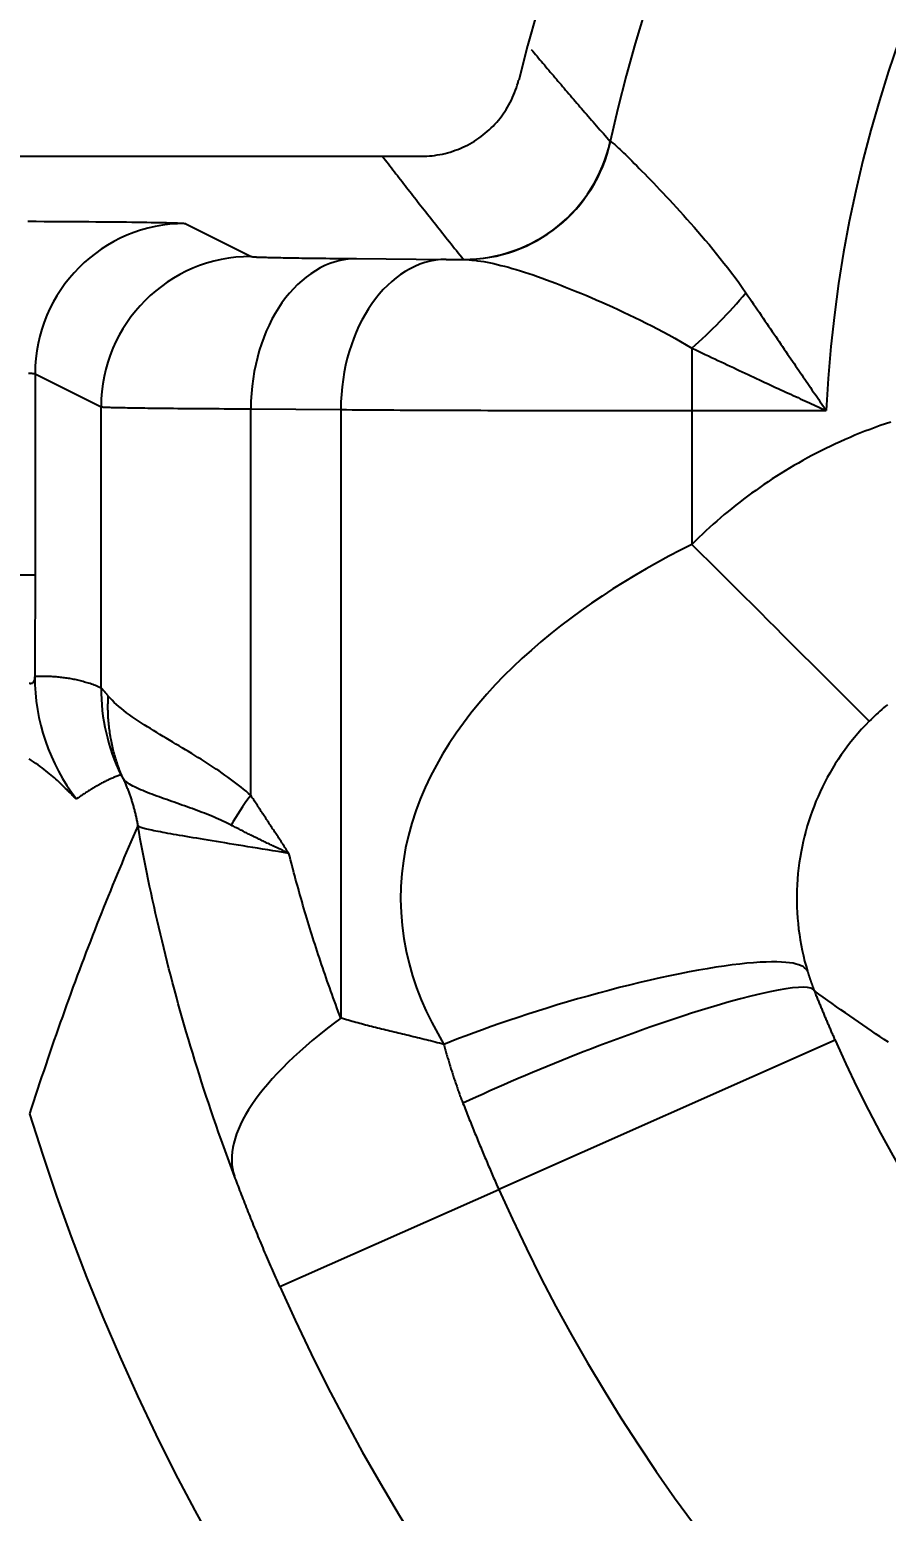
# Model space of a CAD drawing. Extents: x 0 to 395, y 0 to 289.
# Drawn here: x 110.507 to 112.217, y 245.094 to 248.052 of the extents above; entities that cross this region are included whole.
import ezdxf

# ---------------------------------------------------------------- set-up
doc = ezdxf.new("R2010")
doc.units = 0
doc.header["$LTSCALE"] = 10
doc.header["$MEASUREMENT"] = 0
doc.header["$PDMODE"] = 3
doc.header["$PDSIZE"] = -10
doc.layers.get('0').update_dxf_attribs({"linetype": 'CONTINUOUS'})
doc.layers.get('DEFPOINTS').update_dxf_attribs({"linetype": 'CONTINUOUS'})
doc.layers.add('1', color=7, linetype='CONTINUOUS')
doc.styles.add('Daelim Dimension', font='')
doc.styles.get('Daelim Dimension').set_extended_font_data('나눔고딕')
doc.dimstyles.new('DEFAULT', dxfattribs={"dimscale": 2, "dimtxt": 2, "dimasz": 2, "dimexe": 0, "dimexo": 2, "dimgap": 1, "dimtad": 1, "dimdec": 0, "dimzin": 9, "dimdsep": 46, "dimtxsty": 'Daelim Dimension', "dimcen": 0.5, "dimclrd": 5, "dimclre": 5, "dimclrt": 256, "dimadec": 1, "dimazin": 0, "dimtfac": 1, "dimtdec": 0, "dimtix": 1, "dimtmove": 0, "dimatfit": 3, "dimfxl": 1, "dimtolj": 1, "dimtzin": 1, "dimlwd": 9, "dimlwe": 9, "dimarcsym": 0})

# ---------------------------------------------------------------- blocks, each defined once
blk = doc.blocks.new('*D7')
at = {"color": 5, "linetype": 'ByBlock', "lineweight": 9, "ltscale": 0.5, "transparency": 16777216}
for p, q in [((110.6697, 270.4295), (71.7823, 270.4295)), ((71.7823, 266.4295), (71.7823, 213.9059)), ((110.6697, 209.9059), (71.7823, 209.9059))]:
    blk.add_line(p, q, dxfattribs=at)
at = {"color": 5, "ltscale": 0.5, "transparency": 16777216}
for points in [[(71.1157, 266.4295), (72.449, 266.4295), (71.7823, 270.4295)], [(71.1157, 213.9059), (72.449, 213.9059), (71.7823, 209.9059)]]:
    blk.add_solid(points, dxfattribs=at)
at = {"layer": 'DEFPOINTS', "color": 0, "ltscale": 0.5, "transparency": 16777216}
for p in [(114.6697, 270.4295), (71.7823, 209.9059), (114.6697, 209.9059)]:
    blk.add_point(p, dxfattribs=at)
at = {"color": 7, "ltscale": 0.5, "transparency": 16777216, "insert": (66.5163, 240.1677), "char_height": 6, "attachment_point": 5, "rotation": 90, "style": 'Daelim Dimension'}
blk.add_mtext('\\A1;61', dxfattribs=at)

msp = doc.modelspace()

# ---------------------------------------------------------------- linework, layer by layer
at = {"layer": '1'}
for p, q in [((108.7331, 247.7995), (111.2888, 247.7995)), ((110.8177, 247.6652), (110.9494, 247.5993)), ((111.1587, 247.5951), (111.3382, 247.5935)), ((111.8288, 247.4164), (111.8288, 247.2918)), ((110.5178, 247.3652), (110.6495, 247.2993)), ((110.5178, 247.3652), (110.5178, 246.963)), ((110.6495, 246.7377), (110.6495, 247.2993)), ((110.9484, 247.2951), (111.1279, 247.2935)), ((110.9484, 246.5232), (110.9484, 247.2951)), ((111.1279, 247.2935), (111.1279, 246.0786)), ((111.8288, 247.2918), (112.0969, 247.2918)), ((111.8288, 247.2918), (111.8288, 247.0245)), ((110.5178, 246.963), (110.4118, 246.963)), ((112.1145, 246.0343), (111.4433, 245.7366)), ((111.0062, 245.5427), (111.4433, 245.7366))]:
    msp.add_line(p, q, dxfattribs=at)
for points in [[(111.5081, 248.0128), (111.511, 248.0094), (111.5139, 248.006), (111.5168, 248.0025), (111.5196, 247.9991), (111.5226, 247.9956), (111.5255, 247.9921), (111.5284, 247.9887), (111.5313, 247.9852), (111.5343, 247.9817), (111.5373, 247.9782), (111.5402, 247.9746), (111.5432, 247.9711), (111.5462, 247.9676), (111.5492, 247.964), (111.5522, 247.9605), (111.5553, 247.9569), (111.5583, 247.9533), (111.5614, 247.9497), (111.5644, 247.9461), (111.5675, 247.9425), (111.5706, 247.9389), (111.5737, 247.9353), (111.5768, 247.9316), (111.5799, 247.928), (111.5831, 247.9243), (111.5862, 247.9206), (111.5894, 247.9169), (111.5926, 247.9132), (111.5958, 247.9095), (111.599, 247.9058), (111.6022, 247.9021), (111.6054, 247.8983), (111.6087, 247.8946), (111.6119, 247.8908), (111.6152, 247.887), (111.6185, 247.8832), (111.6218, 247.8794), (111.6251, 247.8756), (111.6284, 247.8718), (111.6318, 247.8679), (111.6351, 247.8641), (111.6385, 247.8602), (111.6418, 247.8564), (111.6452, 247.8525), (111.6486, 247.8486), (111.6521, 247.8447), (111.6555, 247.8408), (111.6589, 247.8369), (111.6624, 247.8329), (111.6659, 247.829)], [(111.2888, 247.7995), (111.2941, 247.7995), (111.2995, 247.7997), (111.3048, 247.8001), (111.3101, 247.8006), (111.3153, 247.8012), (111.3206, 247.802), (111.3258, 247.8029), (111.331, 247.8039), (111.3361, 247.8051), (111.3413, 247.8065), (111.3464, 247.8079), (111.3515, 247.8095), (111.3565, 247.8113), (111.3616, 247.8132), (111.3665, 247.8152), (111.3714, 247.8173), (111.3762, 247.8195), (111.3809, 247.8219), (111.3856, 247.8244), (111.3902, 247.827), (111.3947, 247.8298), (111.3992, 247.8327), (111.4035, 247.8356), (111.4079, 247.8388), (111.4121, 247.842), (111.4163, 247.8454), (111.4204, 247.8488), (111.4243, 247.8524), (111.4282, 247.856), (111.4319, 247.8598), (111.4356, 247.8636), (111.4391, 247.8676), (111.4426, 247.8716), (111.4459, 247.8757), (111.4491, 247.8799), (111.4523, 247.8842), (111.4553, 247.8886), (111.4582, 247.8931), (111.461, 247.8977), (111.4636, 247.9023), (111.4661, 247.907), (111.4685, 247.9117), (111.4708, 247.9165), (111.4729, 247.9214), (111.4749, 247.9263), (111.4768, 247.9313), (111.4786, 247.9363), (111.4802, 247.9413), (111.4817, 247.9465), (111.483, 247.9517)], [(111.6659, 247.829), (111.6659, 247.829), (111.6659, 247.829), (111.6659, 247.829), (111.6659, 247.829), (111.6659, 247.829), (111.6659, 247.829), (111.6659, 247.829), (111.6659, 247.829), (111.6659, 247.829), (111.6659, 247.829), (111.6659, 247.8289), (111.6659, 247.8289), (111.6659, 247.8289), (111.6659, 247.8289), (111.6659, 247.8289), (111.6659, 247.8289), (111.6659, 247.8289), (111.6659, 247.8289), (111.666, 247.8289), (111.666, 247.8289), (111.666, 247.8289), (111.666, 247.8289), (111.666, 247.8289), (111.666, 247.8289), (111.666, 247.8289), (111.666, 247.8289), (111.666, 247.8289), (111.666, 247.8289), (111.666, 247.8289), (111.6661, 247.8289), (111.6661, 247.8289), (111.6661, 247.8289), (111.6661, 247.8289), (111.6661, 247.8289), (111.6661, 247.8289), (111.6661, 247.8289), (111.6661, 247.8288), (111.6662, 247.8288), (111.6662, 247.8288), (111.6662, 247.8288), (111.6662, 247.8288), (111.6662, 247.8288), (111.6662, 247.8288), (111.6662, 247.8288), (111.6663, 247.8288), (111.6663, 247.8288), (111.6663, 247.8288), (111.6663, 247.8288), (111.6663, 247.8288), (111.6663, 247.8288)], [(111.6663, 247.8288), (111.6671, 247.8286), (111.6681, 247.828), (111.6693, 247.8271), (111.6709, 247.826), (111.6727, 247.8245), (111.6748, 247.8228), (111.6771, 247.8208), (111.6797, 247.8185), (111.6825, 247.8159), (111.6856, 247.813), (111.689, 247.8098), (111.6925, 247.8064), (111.6963, 247.8027), (111.7004, 247.7987), (111.7046, 247.7945), (111.7091, 247.79), (111.7138, 247.7853), (111.7187, 247.7804), (111.7238, 247.7752), (111.7291, 247.7698), (111.7345, 247.7642), (111.7402, 247.7583), (111.746, 247.7523), (111.7519, 247.7461), (111.7581, 247.7397), (111.7643, 247.7331), (111.7708, 247.7263), (111.7773, 247.7193), (111.784, 247.7122), (111.7908, 247.7049), (111.7977, 247.6974), (111.8047, 247.6898), (111.8117, 247.682), (111.8189, 247.674), (111.8261, 247.6659), (111.8334, 247.6576), (111.8407, 247.6492), (111.8481, 247.6406), (111.8555, 247.6319), (111.863, 247.623), (111.8704, 247.614), (111.8779, 247.6049), (111.8854, 247.5956), (111.8928, 247.5862), (111.9002, 247.5767), (111.9076, 247.567), (111.9149, 247.5572), (111.9222, 247.5472), (111.9293, 247.5371), (111.9365, 247.5269)], [(111.2113, 247.7995), (111.2142, 247.7956), (111.2172, 247.7918), (111.2201, 247.788), (111.2231, 247.7841), (111.226, 247.7803), (111.229, 247.7764), (111.232, 247.7725), (111.235, 247.7686), (111.238, 247.7647), (111.241, 247.7608), (111.2441, 247.7569), (111.2471, 247.753), (111.2502, 247.749), (111.2532, 247.7451), (111.2563, 247.7411), (111.2594, 247.7371), (111.2625, 247.7331), (111.2656, 247.7291), (111.2688, 247.7251), (111.2719, 247.721), (111.2751, 247.717), (111.2783, 247.7129), (111.2814, 247.7088), (111.2846, 247.7048), (111.2879, 247.7006), (111.2911, 247.6965), (111.2943, 247.6924), (111.2976, 247.6883), (111.3009, 247.6841), (111.3041, 247.6799), (111.3074, 247.6757), (111.3108, 247.6715), (111.3141, 247.6673), (111.3174, 247.6631), (111.3208, 247.6588), (111.3242, 247.6546), (111.3275, 247.6503), (111.3309, 247.646), (111.3344, 247.6417), (111.3378, 247.6374), (111.3412, 247.6331), (111.3447, 247.6287), (111.3482, 247.6244), (111.3517, 247.62), (111.3552, 247.6156), (111.3587, 247.6112), (111.3622, 247.6068), (111.3657, 247.6024), (111.3693, 247.598), (111.3729, 247.5935)], [(110.5037, 247.6697), (110.5201, 247.6696), (110.5362, 247.6695), (110.552, 247.6694), (110.5675, 247.6693), (110.5825, 247.6692), (110.5972, 247.6691), (110.6115, 247.669), (110.6254, 247.6689), (110.6389, 247.6688), (110.6519, 247.6687), (110.6646, 247.6686), (110.6768, 247.6685), (110.6886, 247.6683), (110.7, 247.6682), (110.7109, 247.6681), (110.7213, 247.6679), (110.7313, 247.6678), (110.7408, 247.6676), (110.7497, 247.6675), (110.7582, 247.6673), (110.7661, 247.6672), (110.7735, 247.667), (110.7804, 247.6669), (110.7866, 247.6667), (110.7923, 247.6666), (110.7974, 247.6664), (110.8019, 247.6663), (110.8058, 247.6661), (110.8092, 247.666), (110.812, 247.6658), (110.8143, 247.6657), (110.816, 247.6655), (110.8171, 247.6653), (110.8177, 247.6652)], [(110.9494, 247.5993), (110.9497, 247.5992), (110.95, 247.5992), (110.9505, 247.5991), (110.9511, 247.599), (110.9518, 247.5989), (110.9527, 247.5988), (110.9536, 247.5987), (110.9548, 247.5987), (110.956, 247.5986), (110.9574, 247.5985), (110.9589, 247.5984), (110.9606, 247.5983), (110.9624, 247.5982), (110.9644, 247.5982), (110.9665, 247.5981), (110.9687, 247.598), (110.9711, 247.5979), (110.9737, 247.5978), (110.9764, 247.5977), (110.9792, 247.5977), (110.9823, 247.5976), (110.9855, 247.5975), (110.9889, 247.5974), (110.9924, 247.5973), (110.9962, 247.5972), (111.0001, 247.5971), (111.0042, 247.5971), (111.0085, 247.597), (111.0129, 247.5969), (111.0176, 247.5968), (111.0225, 247.5967), (111.0276, 247.5966), (111.0329, 247.5965), (111.0384, 247.5964), (111.0441, 247.5964), (111.05, 247.5963), (111.0562, 247.5962), (111.0626, 247.5961), (111.0692, 247.596), (111.0761, 247.5959), (111.0832, 247.5958), (111.0905, 247.5957), (111.0981, 247.5957), (111.1059, 247.5956), (111.1141, 247.5955), (111.1224, 247.5954), (111.1311, 247.5953), (111.14, 247.5952), (111.1492, 247.5951), (111.1587, 247.5951)], [(111.3382, 247.5935), (111.3389, 247.5935), (111.3396, 247.5935), (111.3403, 247.5935), (111.3409, 247.5935), (111.3416, 247.5935), (111.3423, 247.5935), (111.343, 247.5935), (111.3437, 247.5935), (111.3444, 247.5935), (111.3451, 247.5935), (111.3458, 247.5935), (111.3465, 247.5935), (111.3472, 247.5934), (111.3479, 247.5934), (111.3486, 247.5934), (111.3493, 247.5934), (111.35, 247.5934), (111.3507, 247.5934), (111.3514, 247.5934), (111.3521, 247.5934), (111.3528, 247.5934), (111.3535, 247.5934), (111.3542, 247.5934), (111.3549, 247.5934), (111.3556, 247.5934), (111.3564, 247.5934), (111.3571, 247.5934), (111.3578, 247.5934), (111.3585, 247.5934), (111.3592, 247.5934), (111.3599, 247.5933), (111.3606, 247.5933), (111.3614, 247.5933), (111.3621, 247.5933), (111.3628, 247.5933), (111.3635, 247.5933), (111.3642, 247.5933), (111.3649, 247.5933), (111.3657, 247.5933), (111.3664, 247.5933), (111.3671, 247.5933), (111.3678, 247.5933), (111.3686, 247.5933), (111.3693, 247.5933), (111.37, 247.5933), (111.3707, 247.5933), (111.3715, 247.5933), (111.3722, 247.5933), (111.3729, 247.5932), (111.3737, 247.5932)], [(111.3729, 247.5935), (111.3729, 247.5935), (111.3729, 247.5935), (111.3729, 247.5935), (111.3729, 247.5935), (111.3729, 247.5935), (111.3729, 247.5935), (111.3729, 247.5935), (111.3729, 247.5935), (111.3729, 247.5935), (111.3729, 247.5935), (111.373, 247.5934), (111.373, 247.5934), (111.373, 247.5934), (111.373, 247.5934), (111.373, 247.5934), (111.373, 247.5934), (111.373, 247.5934), (111.373, 247.5934), (111.373, 247.5934), (111.3731, 247.5934), (111.3731, 247.5934), (111.3731, 247.5934), (111.3731, 247.5934), (111.3731, 247.5934), (111.3731, 247.5934), (111.3731, 247.5934), (111.3732, 247.5934), (111.3732, 247.5934), (111.3732, 247.5934), (111.3732, 247.5933), (111.3732, 247.5933), (111.3733, 247.5933), (111.3733, 247.5933), (111.3733, 247.5933), (111.3733, 247.5933), (111.3733, 247.5933), (111.3734, 247.5933), (111.3734, 247.5933), (111.3734, 247.5933), (111.3734, 247.5933), (111.3734, 247.5933), (111.3735, 247.5933), (111.3735, 247.5933), (111.3735, 247.5933), (111.3735, 247.5933), (111.3736, 247.5933), (111.3736, 247.5933), (111.3736, 247.5933), (111.3736, 247.5932), (111.3737, 247.5932)], [(111.3737, 247.5932), (111.3788, 247.5931), (111.3841, 247.5927), (111.3896, 247.5923), (111.3952, 247.5917), (111.4011, 247.5909), (111.4072, 247.59), (111.4134, 247.589), (111.4199, 247.5878), (111.4265, 247.5865), (111.4333, 247.585), (111.4404, 247.5834), (111.4476, 247.5816), (111.455, 247.5797), (111.4625, 247.5777), (111.4703, 247.5755), (111.4783, 247.5732), (111.4864, 247.5707), (111.4947, 247.5681), (111.5032, 247.5653), (111.5118, 247.5624), (111.5207, 247.5594), (111.5296, 247.5562), (111.5388, 247.5529), (111.5481, 247.5495), (111.5575, 247.5459), (111.5671, 247.5422), (111.5768, 247.5384), (111.5867, 247.5344), (111.5967, 247.5303), (111.6068, 247.5261), (111.6171, 247.5218), (111.6275, 247.5174), (111.638, 247.5128), (111.6487, 247.5082), (111.6594, 247.5034), (111.6703, 247.4985), (111.6813, 247.4935), (111.6923, 247.4883), (111.7034, 247.483), (111.7146, 247.4777), (111.7259, 247.4721), (111.7372, 247.4665), (111.7486, 247.4608), (111.76, 247.4549), (111.7715, 247.4488), (111.783, 247.4427), (111.7944, 247.4364), (111.8059, 247.4299), (111.8174, 247.4232), (111.8288, 247.4164)], [(111.9365, 247.5269), (111.9404, 247.5211), (111.9443, 247.5154), (111.9482, 247.5097), (111.952, 247.5041), (111.9558, 247.4985), (111.9596, 247.4929), (111.9634, 247.4874), (111.9671, 247.4819), (111.9708, 247.4765), (111.9745, 247.4711), (111.9782, 247.4657), (111.9818, 247.4604), (111.9854, 247.4551), (111.9889, 247.4498), (111.9925, 247.4446), (111.996, 247.4395), (111.9995, 247.4343), (112.0029, 247.4293), (112.0063, 247.4242), (112.0097, 247.4193), (112.0131, 247.4143), (112.0164, 247.4094), (112.0197, 247.4046), (112.023, 247.3998), (112.0262, 247.395), (112.0294, 247.3903), (112.0326, 247.3857), (112.0357, 247.381), (112.0388, 247.3765), (112.0419, 247.372), (112.045, 247.3675), (112.048, 247.3631), (112.051, 247.3587), (112.054, 247.3543), (112.0569, 247.3501), (112.0598, 247.3458), (112.0626, 247.3416), (112.0655, 247.3375), (112.0683, 247.3334), (112.071, 247.3294), (112.0738, 247.3254), (112.0765, 247.3215), (112.0791, 247.3176), (112.0818, 247.3138), (112.0844, 247.31), (112.0869, 247.3062), (112.0895, 247.3025), (112.092, 247.2989), (112.0945, 247.2953), (112.0969, 247.2918)], [(111.8288, 247.4164), (111.8355, 247.4133), (111.8421, 247.4101), (111.8486, 247.407), (111.8552, 247.4039), (111.8616, 247.4009), (111.868, 247.3979), (111.8744, 247.3949), (111.8807, 247.3919), (111.887, 247.3889), (111.8932, 247.386), (111.8993, 247.3831), (111.9054, 247.3802), (111.9115, 247.3774), (111.9175, 247.3746), (111.9234, 247.3718), (111.9293, 247.369), (111.9351, 247.3663), (111.9409, 247.3636), (111.9466, 247.3609), (111.9523, 247.3582), (111.9579, 247.3556), (111.9635, 247.353), (111.969, 247.3504), (111.9745, 247.3479), (111.9799, 247.3454), (111.9852, 247.3429), (111.9905, 247.3405), (111.9958, 247.338), (112.001, 247.3356), (112.0061, 247.3333), (112.0112, 247.3309), (112.0162, 247.3286), (112.0212, 247.3263), (112.0261, 247.3241), (112.0309, 247.3218), (112.0357, 247.3196), (112.0405, 247.3175), (112.0451, 247.3153), (112.0498, 247.3132), (112.0543, 247.3111), (112.0588, 247.309), (112.0633, 247.307), (112.0677, 247.305), (112.072, 247.303), (112.0763, 247.3011), (112.0806, 247.2992), (112.0847, 247.2973), (112.0888, 247.2954), (112.0929, 247.2936), (112.0969, 247.2918)], [(110.5047, 247.3666), (110.5073, 247.3665), (110.5096, 247.3663), (110.5116, 247.3661), (110.5133, 247.366), (110.5148, 247.3658), (110.516, 247.3657), (110.5169, 247.3655), (110.5175, 247.3653), (110.5178, 247.3652)], [(110.6495, 247.2993), (110.6499, 247.2992), (110.6505, 247.2991), (110.6514, 247.299), (110.6525, 247.2989), (110.6539, 247.2988), (110.6554, 247.2987), (110.6573, 247.2986), (110.6594, 247.2985), (110.6617, 247.2984), (110.6642, 247.2983), (110.667, 247.2982), (110.67, 247.2981), (110.6733, 247.2981), (110.6768, 247.298), (110.6805, 247.2979), (110.6845, 247.2978), (110.6887, 247.2977), (110.6931, 247.2976), (110.6978, 247.2975), (110.7026, 247.2974), (110.7078, 247.2973), (110.7131, 247.2972), (110.7187, 247.2971), (110.7245, 247.297), (110.7305, 247.2969), (110.7367, 247.2969), (110.7432, 247.2968), (110.7499, 247.2967), (110.7568, 247.2966), (110.7639, 247.2965), (110.7712, 247.2964), (110.7787, 247.2963), (110.7865, 247.2963), (110.7944, 247.2962), (110.8026, 247.2961), (110.811, 247.296), (110.8196, 247.296), (110.8283, 247.2959), (110.8373, 247.2958), (110.8465, 247.2957), (110.8559, 247.2957), (110.8654, 247.2956), (110.8752, 247.2955), (110.8851, 247.2955), (110.8952, 247.2954), (110.9055, 247.2953), (110.916, 247.2953), (110.9266, 247.2952), (110.9374, 247.2951), (110.9484, 247.2951)], [(111.1279, 247.2935), (111.1391, 247.2935), (111.1504, 247.2934), (111.1619, 247.2933), (111.1736, 247.2932), (111.1854, 247.2932), (111.1973, 247.2931), (111.2095, 247.293), (111.2217, 247.2929), (111.2341, 247.2929), (111.2467, 247.2928), (111.2594, 247.2928), (111.2722, 247.2927), (111.2852, 247.2926), (111.2983, 247.2926), (111.3115, 247.2925), (111.3249, 247.2925), (111.3384, 247.2924), (111.352, 247.2924), (111.3657, 247.2923), (111.3795, 247.2923), (111.3935, 247.2922), (111.4075, 247.2922), (111.4216, 247.2921), (111.4359, 247.2921), (111.4502, 247.2921), (111.4646, 247.292), (111.4791, 247.292), (111.4937, 247.292), (111.5084, 247.2919), (111.5232, 247.2919), (111.538, 247.2919), (111.5529, 247.2919), (111.5679, 247.2918), (111.5829, 247.2918), (111.598, 247.2918), (111.6131, 247.2918), (111.6283, 247.2918), (111.6435, 247.2918), (111.6588, 247.2917), (111.6741, 247.2917), (111.6895, 247.2917), (111.7049, 247.2917), (111.7203, 247.2917), (111.7358, 247.2917), (111.7513, 247.2917), (111.7667, 247.2917), (111.7823, 247.2917), (111.7978, 247.2918), (111.8133, 247.2918), (111.8288, 247.2918)], [(112.2257, 247.2687), (112.2152, 247.2652), (112.2048, 247.2616), (112.1945, 247.258), (112.1843, 247.2542), (112.1742, 247.2503), (112.1641, 247.2463), (112.1542, 247.2423), (112.1443, 247.2381), (112.1345, 247.2339), (112.1248, 247.2295), (112.1152, 247.2251), (112.1057, 247.2206), (112.0962, 247.2161), (112.0869, 247.2114), (112.0776, 247.2067), (112.0684, 247.2018), (112.0593, 247.197), (112.0502, 247.192), (112.0413, 247.1869), (112.0324, 247.1818), (112.0236, 247.1766), (112.0149, 247.1713), (112.0062, 247.166), (111.9977, 247.1606), (111.9892, 247.1551), (111.9808, 247.1495), (111.9725, 247.1439), (111.9642, 247.1382), (111.9561, 247.1324), (111.948, 247.1266), (111.9399, 247.1207), (111.932, 247.1147), (111.9241, 247.1087), (111.9164, 247.1026), (111.9086, 247.0964), (111.901, 247.0902), (111.8934, 247.0839), (111.886, 247.0775), (111.8786, 247.0711), (111.8712, 247.0646), (111.864, 247.0581), (111.8568, 247.0515), (111.8497, 247.0449), (111.8427, 247.0381), (111.8357, 247.0314), (111.8288, 247.0245)], [(111.8288, 247.0245), (111.8057, 247.0128), (111.7827, 247.0007), (111.7599, 246.9883), (111.7374, 246.9756), (111.715, 246.9626), (111.6929, 246.9492), (111.6711, 246.9355), (111.6496, 246.9214), (111.6284, 246.9071), (111.6075, 246.8923), (111.5869, 246.8772), (111.5667, 246.8618), (111.5468, 246.8461), (111.5274, 246.8299), (111.5083, 246.8135), (111.4896, 246.7967), (111.4714, 246.7795), (111.4536, 246.7618), (111.4364, 246.7438), (111.4196, 246.7254), (111.4034, 246.7065), (111.3877, 246.6873), (111.3726, 246.6676), (111.3581, 246.6474), (111.3443, 246.6267), (111.3311, 246.6056), (111.3187, 246.5839), (111.3071, 246.5618), (111.2963, 246.5391), (111.2865, 246.5159), (111.2776, 246.4922), (111.2697, 246.468), (111.2629, 246.4433), (111.2573, 246.4183), (111.2529, 246.3929), (111.2497, 246.3672), (111.2479, 246.3413), (111.2474, 246.3153), (111.2482, 246.2893), (111.2503, 246.2635), (111.2537, 246.2378), (111.2583, 246.2124), (111.2642, 246.1874), (111.2712, 246.1629), (111.2793, 246.1388), (111.2885, 246.1153), (111.2987, 246.0923), (111.3096, 246.0697), (111.3214, 246.0477), (111.3339, 246.0261)], [(110.5178, 246.963), (110.5178, 246.9589), (110.5178, 246.9548), (110.5178, 246.9506), (110.5178, 246.9465), (110.5178, 246.9424), (110.5178, 246.9383), (110.5178, 246.9342), (110.5177, 246.9301), (110.5177, 246.926), (110.5177, 246.9219), (110.5177, 246.9178), (110.5177, 246.9137), (110.5177, 246.9096), (110.5177, 246.9055), (110.5177, 246.9014), (110.5177, 246.8973), (110.5177, 246.8932), (110.5177, 246.8892), (110.5177, 246.8851), (110.5177, 246.881), (110.5177, 246.877), (110.5176, 246.8729), (110.5176, 246.8689), (110.5176, 246.8648), (110.5176, 246.8608), (110.5176, 246.8567), (110.5176, 246.8527), (110.5176, 246.8486), (110.5176, 246.8446), (110.5175, 246.8406), (110.5175, 246.8365), (110.5175, 246.8325), (110.5175, 246.8285), (110.5175, 246.8245), (110.5175, 246.8205), (110.5174, 246.8165), (110.5174, 246.8124), (110.5174, 246.8084), (110.5174, 246.8045), (110.5174, 246.8005), (110.5173, 246.7965), (110.5173, 246.7925), (110.5173, 246.7885), (110.5173, 246.7845), (110.5173, 246.7806), (110.5172, 246.7766), (110.5172, 246.7726), (110.5172, 246.7687), (110.5172, 246.7647), (110.5171, 246.7608)], [(110.5171, 246.7608), (110.517, 246.7587), (110.5168, 246.7567), (110.5165, 246.7549), (110.5161, 246.7533), (110.5156, 246.7518), (110.5151, 246.7505), (110.5145, 246.7494), (110.5137, 246.7484), (110.5129, 246.7476), (110.512, 246.747), (110.5111, 246.7466), (110.51, 246.7464), (110.5088, 246.7463), (110.5075, 246.7465), (110.5062, 246.7469)], [(110.6495, 246.7377), (110.6467, 246.7389), (110.644, 246.7401), (110.6412, 246.7413), (110.6385, 246.7424), (110.6357, 246.7434), (110.633, 246.7445), (110.6302, 246.7454), (110.6275, 246.7464), (110.6248, 246.7473), (110.6221, 246.7481), (110.6194, 246.749), (110.6166, 246.7497), (110.6139, 246.7505), (110.6112, 246.7512), (110.6085, 246.7519), (110.6058, 246.7526), (110.6032, 246.7532), (110.6005, 246.7538), (110.5978, 246.7544), (110.5951, 246.7549), (110.5925, 246.7554), (110.5898, 246.7559), (110.5871, 246.7564), (110.5845, 246.7568), (110.5818, 246.7572), (110.5792, 246.7576), (110.5766, 246.758), (110.5739, 246.7583), (110.5713, 246.7586), (110.5687, 246.7589), (110.566, 246.7592), (110.5634, 246.7594), (110.5608, 246.7597), (110.5582, 246.7599), (110.5556, 246.7601), (110.553, 246.7602), (110.5504, 246.7604), (110.5478, 246.7605), (110.5452, 246.7606), (110.5427, 246.7607), (110.5401, 246.7608), (110.5375, 246.7609), (110.535, 246.7609), (110.5324, 246.7609), (110.5298, 246.7609), (110.5273, 246.7609), (110.5248, 246.7609), (110.5222, 246.7609), (110.5197, 246.7608), (110.5171, 246.7608)], [(110.6639, 246.7217), (110.6634, 246.7224), (110.6629, 246.723), (110.6624, 246.7236), (110.6619, 246.7242), (110.6615, 246.7247), (110.661, 246.7253), (110.6605, 246.7258), (110.6601, 246.7264), (110.6597, 246.7269), (110.6592, 246.7274), (110.6588, 246.7279), (110.6584, 246.7284), (110.658, 246.7289), (110.6576, 246.7293), (110.6572, 246.7298), (110.6568, 246.7302), (110.6564, 246.7306), (110.6561, 246.731), (110.6557, 246.7314), (110.6554, 246.7318), (110.6551, 246.7322), (110.6547, 246.7325), (110.6544, 246.7329), (110.6541, 246.7332), (110.6538, 246.7335), (110.6535, 246.7339), (110.6533, 246.7342), (110.653, 246.7344), (110.6527, 246.7347), (110.6525, 246.735), (110.6522, 246.7352), (110.652, 246.7355), (110.6518, 246.7357), (110.6516, 246.7359), (110.6514, 246.7361), (110.6512, 246.7363), (110.651, 246.7365), (110.6508, 246.7366), (110.6507, 246.7368), (110.6505, 246.7369), (110.6504, 246.7371), (110.6502, 246.7372), (110.6501, 246.7373), (110.65, 246.7374), (110.6499, 246.7375), (110.6498, 246.7375), (110.6497, 246.7376), (110.6496, 246.7376), (110.6495, 246.7377), (110.6495, 246.7377)], [(110.6936, 246.557), (110.6923, 246.5601), (110.6909, 246.5631), (110.6897, 246.5662), (110.6884, 246.5693), (110.6872, 246.5724), (110.686, 246.5756), (110.6848, 246.5787), (110.6837, 246.5819), (110.6825, 246.585), (110.6815, 246.5882), (110.6804, 246.5914), (110.6794, 246.5946), (110.6784, 246.5978), (110.6774, 246.601), (110.6765, 246.6043), (110.6756, 246.6075), (110.6747, 246.6108), (110.6739, 246.6141), (110.6731, 246.6174), (110.6723, 246.6207), (110.6716, 246.624), (110.6709, 246.6273), (110.6702, 246.6306), (110.6695, 246.6339), (110.6689, 246.6372), (110.6683, 246.6406), (110.6678, 246.6439), (110.6673, 246.6473), (110.6668, 246.6506), (110.6663, 246.654), (110.6659, 246.6574), (110.6655, 246.6607), (110.6651, 246.6641), (110.6648, 246.6675), (110.6645, 246.6709), (110.6642, 246.6743), (110.664, 246.6777), (110.6638, 246.681), (110.6637, 246.6844), (110.6635, 246.6878), (110.6634, 246.6912), (110.6633, 246.6946), (110.6633, 246.698), (110.6633, 246.7014), (110.6633, 246.7048), (110.6634, 246.7082), (110.6635, 246.7116), (110.6636, 246.715), (110.6638, 246.7183), (110.6639, 246.7217)], [(110.9484, 246.5232), (110.9437, 246.5274), (110.9389, 246.5315), (110.934, 246.5357), (110.929, 246.5398), (110.9238, 246.5439), (110.9186, 246.5479), (110.9133, 246.552), (110.9078, 246.556), (110.9023, 246.56), (110.8967, 246.564), (110.891, 246.568), (110.8852, 246.572), (110.8794, 246.5759), (110.8734, 246.5798), (110.8675, 246.5837), (110.8614, 246.5876), (110.8553, 246.5915), (110.8492, 246.5954), (110.843, 246.5992), (110.8368, 246.603), (110.8306, 246.6069), (110.8243, 246.6107), (110.818, 246.6145), (110.8117, 246.6183), (110.8053, 246.6221), (110.7989, 246.6259), (110.7925, 246.6297), (110.7862, 246.6335), (110.7798, 246.6373), (110.7734, 246.6411), (110.767, 246.645), (110.7607, 246.6488), (110.7544, 246.6527), (110.7481, 246.6566), (110.7419, 246.6605), (110.7357, 246.6644), (110.7296, 246.6683), (110.7236, 246.6723), (110.7176, 246.6763), (110.7118, 246.6803), (110.7062, 246.6843), (110.7006, 246.6884), (110.6953, 246.6925), (110.6901, 246.6966), (110.6851, 246.7007), (110.6803, 246.7048), (110.6758, 246.709), (110.6715, 246.7132), (110.6676, 246.7175), (110.6639, 246.7217)], [(112.2189, 246.7043), (112.2151, 246.7012), (112.2114, 246.698), (112.2077, 246.6948), (112.204, 246.6916), (112.2004, 246.6883), (112.1968, 246.685), (112.1933, 246.6817), (112.1897, 246.6783), (112.1863, 246.6749), (112.1828, 246.6715)], [(112.1828, 246.6715), (112.1751, 246.6635), (112.1675, 246.6554), (112.1602, 246.6472), (112.153, 246.6388), (112.1461, 246.6303), (112.1394, 246.6217), (112.133, 246.6129), (112.1267, 246.6041), (112.1207, 246.5952), (112.1149, 246.5862), (112.1094, 246.5772), (112.104, 246.568), (112.0989, 246.5588), (112.094, 246.5495), (112.0893, 246.5402), (112.0848, 246.5307), (112.0805, 246.5212), (112.0764, 246.5116), (112.0725, 246.5019), (112.0688, 246.4921), (112.0653, 246.4822), (112.062, 246.4722), (112.0589, 246.4622), (112.056, 246.452), (112.0533, 246.4417), (112.0509, 246.4314), (112.0486, 246.4209), (112.0465, 246.4103), (112.0446, 246.3996), (112.043, 246.3888), (112.0416, 246.3779), (112.0404, 246.367), (112.0395, 246.356), (112.0388, 246.3449), (112.0383, 246.3338), (112.0381, 246.3227), (112.0381, 246.3115), (112.0383, 246.3004), (112.0388, 246.2893), (112.0396, 246.2783), (112.0405, 246.2673), (112.0418, 246.2564), (112.0432, 246.2455), (112.0449, 246.2347), (112.0468, 246.224), (112.0489, 246.2134), (112.0512, 246.2029), (112.0538, 246.1925), (112.0566, 246.1822), (112.0595, 246.172)], [(110.6006, 246.5163), (110.6004, 246.5163), (110.6002, 246.5163), (110.5999, 246.5165), (110.5995, 246.5167), (110.5991, 246.517), (110.5986, 246.5174), (110.598, 246.5179), (110.5973, 246.5185), (110.5966, 246.5192), (110.5958, 246.52), (110.5949, 246.5209), (110.5939, 246.5219), (110.5928, 246.523), (110.5916, 246.5242), (110.5904, 246.5255), (110.589, 246.5268), (110.5876, 246.5283), (110.5861, 246.5299), (110.5844, 246.5315), (110.5827, 246.5333), (110.5809, 246.5351), (110.5789, 246.537), (110.5769, 246.539), (110.5748, 246.5411), (110.5725, 246.5433), (110.5701, 246.5456), (110.5676, 246.5479), (110.565, 246.5504), (110.5623, 246.5529), (110.5594, 246.5554), (110.5564, 246.5581), (110.5533, 246.5607), (110.5501, 246.5635), (110.5467, 246.5663), (110.5432, 246.5692), (110.5396, 246.5721), (110.5358, 246.575), (110.5319, 246.578), (110.5279, 246.581), (110.5237, 246.5841), (110.5194, 246.5871), (110.515, 246.5901), (110.5105, 246.5931), (110.5059, 246.5961)], [(110.689, 246.5643), (110.6871, 246.5637), (110.6853, 246.563), (110.6834, 246.5624), (110.6816, 246.5617), (110.6797, 246.561), (110.6779, 246.5602), (110.6761, 246.5595), (110.6742, 246.5587), (110.6724, 246.558), (110.6706, 246.5572), (110.6687, 246.5564), (110.6669, 246.5555), (110.6651, 246.5547), (110.6633, 246.5538), (110.6615, 246.553), (110.6597, 246.5521), (110.6579, 246.5512), (110.6561, 246.5503), (110.6543, 246.5494), (110.6525, 246.5484), (110.6507, 246.5475), (110.6489, 246.5465), (110.6472, 246.5456), (110.6454, 246.5446), (110.6436, 246.5436), (110.6419, 246.5426), (110.6401, 246.5416), (110.6383, 246.5406), (110.6366, 246.5396), (110.6348, 246.5385), (110.6331, 246.5375), (110.6313, 246.5364), (110.6296, 246.5354), (110.6279, 246.5343), (110.6261, 246.5332), (110.6244, 246.5322), (110.6227, 246.5311), (110.6209, 246.53), (110.6192, 246.5289), (110.6175, 246.5278), (110.6158, 246.5266), (110.6141, 246.5255), (110.6124, 246.5244), (110.6107, 246.5233), (110.609, 246.5221), (110.6073, 246.521), (110.6056, 246.5198), (110.6039, 246.5186), (110.6022, 246.5175), (110.6006, 246.5163)], [(110.6936, 246.557), (110.6935, 246.5573), (110.6933, 246.5576), (110.6931, 246.5579), (110.693, 246.5582), (110.6928, 246.5585), (110.6927, 246.5587), (110.6926, 246.559), (110.6924, 246.5592), (110.6923, 246.5595), (110.6921, 246.5597), (110.692, 246.56), (110.6919, 246.5602), (110.6917, 246.5604), (110.6916, 246.5606), (110.6915, 246.5608), (110.6914, 246.561), (110.6913, 246.5612), (110.6912, 246.5614), (110.691, 246.5616), (110.6909, 246.5618), (110.6908, 246.562), (110.6907, 246.5621), (110.6906, 246.5623), (110.6905, 246.5624), (110.6904, 246.5626), (110.6903, 246.5627), (110.6903, 246.5629), (110.6902, 246.563), (110.6901, 246.5631), (110.69, 246.5632), (110.6899, 246.5633), (110.6899, 246.5634), (110.6898, 246.5635), (110.6897, 246.5636), (110.6896, 246.5637), (110.6896, 246.5638), (110.6895, 246.5639), (110.6895, 246.5639), (110.6894, 246.564), (110.6894, 246.5641), (110.6893, 246.5641), (110.6893, 246.5642), (110.6892, 246.5642), (110.6892, 246.5642), (110.6891, 246.5643), (110.6891, 246.5643), (110.6891, 246.5643), (110.689, 246.5643), (110.689, 246.5643), (110.689, 246.5643)], [(110.6936, 246.557), (110.6944, 246.5552), (110.6952, 246.5534), (110.696, 246.5516), (110.6968, 246.5498), (110.6976, 246.548), (110.6983, 246.5461), (110.6991, 246.5443), (110.6998, 246.5425), (110.7006, 246.5407), (110.7013, 246.5388), (110.702, 246.537), (110.7027, 246.5351), (110.7035, 246.5333), (110.7041, 246.5314), (110.7048, 246.5295), (110.7055, 246.5277), (110.7062, 246.5258), (110.7068, 246.5239), (110.7075, 246.5221), (110.7081, 246.5202), (110.7087, 246.5183), (110.7094, 246.5164), (110.71, 246.5145), (110.7106, 246.5126), (110.7112, 246.5108), (110.7118, 246.5089), (110.7123, 246.507), (110.7129, 246.5051), (110.7134, 246.5032), (110.714, 246.5012), (110.7145, 246.4993), (110.7151, 246.4974), (110.7156, 246.4955), (110.7161, 246.4936), (110.7166, 246.4917), (110.7171, 246.4898), (110.7175, 246.4878), (110.718, 246.4859), (110.7185, 246.484), (110.7189, 246.482), (110.7194, 246.4801), (110.7198, 246.4782), (110.7202, 246.4763), (110.7206, 246.4743), (110.721, 246.4724), (110.7214, 246.4704), (110.7218, 246.4685), (110.7222, 246.4666), (110.7225, 246.4646), (110.7229, 246.4627)], [(110.9094, 246.4639), (110.9054, 246.4659), (110.9014, 246.468), (110.8972, 246.47), (110.8929, 246.472), (110.8886, 246.474), (110.8841, 246.4759), (110.8796, 246.4779), (110.875, 246.4798), (110.8704, 246.4818), (110.8657, 246.4837), (110.8609, 246.4856), (110.856, 246.4875), (110.8512, 246.4894), (110.8462, 246.4912), (110.8413, 246.4931), (110.8363, 246.495), (110.8313, 246.4968), (110.8262, 246.4986), (110.8212, 246.5005), (110.8161, 246.5023), (110.811, 246.5041), (110.8059, 246.5059), (110.8008, 246.5077), (110.7957, 246.5095), (110.7907, 246.5113), (110.7856, 246.5131), (110.7805, 246.5148), (110.7755, 246.5166), (110.7705, 246.5184), (110.7655, 246.5202), (110.7606, 246.522), (110.7558, 246.5237), (110.751, 246.5255), (110.7463, 246.5273), (110.7417, 246.5291), (110.7372, 246.531), (110.7328, 246.5328), (110.7285, 246.5346), (110.7244, 246.5364), (110.7204, 246.5383), (110.7166, 246.5401), (110.713, 246.5419), (110.7097, 246.5438), (110.7065, 246.5457), (110.7036, 246.5475), (110.701, 246.5494), (110.6986, 246.5513), (110.6966, 246.5532), (110.6949, 246.5551), (110.6936, 246.557)], [(111.0243, 246.4074), (111.0228, 246.4098), (111.0213, 246.4122), (111.0197, 246.4146), (111.0182, 246.417), (111.0166, 246.4193), (111.0151, 246.4217), (111.0136, 246.4241), (111.012, 246.4264), (111.0105, 246.4288), (111.0089, 246.4312), (111.0074, 246.4335), (111.0058, 246.4358), (111.0043, 246.4382), (111.0028, 246.4405), (111.0012, 246.4429), (110.9997, 246.4452), (110.9981, 246.4475), (110.9966, 246.4499), (110.9951, 246.4522), (110.9936, 246.4545), (110.992, 246.4568), (110.9905, 246.4592), (110.989, 246.4615), (110.9875, 246.4638), (110.9859, 246.4661), (110.9844, 246.4684), (110.9829, 246.4707), (110.9814, 246.473), (110.9799, 246.4753), (110.9784, 246.4776), (110.9769, 246.4799), (110.9753, 246.4822), (110.9738, 246.4845), (110.9723, 246.4868), (110.9708, 246.4891), (110.9693, 246.4914), (110.9678, 246.4937), (110.9663, 246.4959), (110.9648, 246.4982), (110.9633, 246.5005), (110.9618, 246.5028), (110.9603, 246.5051), (110.9588, 246.5073), (110.9573, 246.5096), (110.9559, 246.5119), (110.9544, 246.5141), (110.9529, 246.5164), (110.9514, 246.5186), (110.9499, 246.5209), (110.9484, 246.5232)], [(110.7229, 246.4627), (110.7183, 246.4521), (110.7137, 246.4414), (110.7091, 246.4307), (110.7045, 246.42), (110.6999, 246.4092), (110.6953, 246.3984), (110.6908, 246.3876), (110.6862, 246.3767), (110.6817, 246.3658), (110.6772, 246.3549), (110.6727, 246.3439), (110.6682, 246.3329), (110.6637, 246.3219), (110.6592, 246.3108), (110.6547, 246.2997), (110.6503, 246.2885), (110.6458, 246.2773), (110.6414, 246.2661), (110.637, 246.2548), (110.6326, 246.2435), (110.6282, 246.2322), (110.6238, 246.2208), (110.6194, 246.2094), (110.6151, 246.1979), (110.6107, 246.1865), (110.6064, 246.1749), (110.6021, 246.1634), (110.5978, 246.1518), (110.5935, 246.1401), (110.5892, 246.1285), (110.585, 246.1168), (110.5807, 246.105), (110.5765, 246.0933), (110.5723, 246.0814), (110.5681, 246.0696), (110.5639, 246.0577), (110.5597, 246.0458), (110.5556, 246.0338), (110.5514, 246.0218), (110.5473, 246.0098), (110.5432, 245.9977), (110.5391, 245.9856), (110.5351, 245.9735), (110.531, 245.9613), (110.527, 245.9491), (110.5229, 245.9368), (110.5189, 245.9245), (110.5149, 245.9122), (110.511, 245.8998), (110.507, 245.8874)], [(111.0243, 246.4074), (111.0136, 246.4092), (111.003, 246.411), (110.9925, 246.4127), (110.9822, 246.4144), (110.972, 246.4161), (110.962, 246.4177), (110.9522, 246.4193), (110.9425, 246.4209), (110.933, 246.4225), (110.9237, 246.424), (110.9145, 246.4255), (110.9056, 246.4269), (110.8968, 246.4284), (110.8881, 246.4298), (110.8797, 246.4311), (110.8715, 246.4325), (110.8634, 246.4338), (110.8556, 246.4351), (110.848, 246.4364), (110.8405, 246.4376), (110.8333, 246.4388), (110.8262, 246.44), (110.8194, 246.4411), (110.8128, 246.4423), (110.8064, 246.4434), (110.8002, 246.4444), (110.7943, 246.4455), (110.7885, 246.4465), (110.783, 246.4475), (110.7778, 246.4484), (110.7727, 246.4494), (110.7679, 246.4503), (110.7633, 246.4511), (110.759, 246.452), (110.7548, 246.4528), (110.751, 246.4536), (110.7473, 246.4544), (110.744, 246.4552), (110.7408, 246.4559), (110.7379, 246.4567), (110.7353, 246.4574), (110.7329, 246.458), (110.7307, 246.4587), (110.7289, 246.4593), (110.7272, 246.4599), (110.7258, 246.4605), (110.7247, 246.4611), (110.7238, 246.4616), (110.7233, 246.4622), (110.7229, 246.4627)], [(110.9158, 245.7632), (110.9104, 245.7778), (110.905, 245.7923), (110.8997, 245.8069), (110.8944, 245.8214), (110.8892, 245.8359), (110.8841, 245.8504), (110.8791, 245.8649), (110.8741, 245.8793), (110.8692, 245.8937), (110.8644, 245.9081), (110.8596, 245.9225), (110.8549, 245.9369), (110.8503, 245.9512), (110.8457, 245.9655), (110.8412, 245.9798), (110.8368, 245.9941), (110.8324, 246.0084), (110.8281, 246.0226), (110.8239, 246.0368), (110.8197, 246.0509), (110.8156, 246.0651), (110.8116, 246.0792), (110.8076, 246.0933), (110.8037, 246.1074), (110.7999, 246.1214), (110.7961, 246.1354), (110.7923, 246.1494), (110.7887, 246.1634), (110.7851, 246.1773), (110.7815, 246.1912), (110.7781, 246.2051), (110.7746, 246.2189), (110.7713, 246.2327), (110.768, 246.2465), (110.7647, 246.2602), (110.7615, 246.274), (110.7584, 246.2877), (110.7553, 246.3013), (110.7523, 246.3149), (110.7494, 246.3285), (110.7465, 246.3421), (110.7436, 246.3556), (110.7409, 246.3691), (110.7381, 246.3826), (110.7354, 246.396), (110.7328, 246.4094), (110.7303, 246.4228), (110.7277, 246.4361), (110.7253, 246.4494), (110.7229, 246.4627)], [(111.0243, 246.4074), (111.0219, 246.4086), (111.0194, 246.4098), (111.0169, 246.4109), (111.0144, 246.4121), (111.012, 246.4133), (111.0095, 246.4144), (111.0071, 246.4156), (111.0047, 246.4167), (111.0022, 246.4179), (110.9998, 246.419), (110.9974, 246.4202), (110.995, 246.4213), (110.9926, 246.4225), (110.9902, 246.4236), (110.9878, 246.4247), (110.9855, 246.4259), (110.9831, 246.427), (110.9807, 246.4282), (110.9784, 246.4293), (110.976, 246.4304), (110.9737, 246.4316), (110.9714, 246.4327), (110.9691, 246.4338), (110.9667, 246.435), (110.9644, 246.4361), (110.9621, 246.4372), (110.9598, 246.4383), (110.9576, 246.4395), (110.9553, 246.4406), (110.953, 246.4417), (110.9508, 246.4428), (110.9485, 246.4439), (110.9463, 246.4451), (110.9441, 246.4462), (110.9418, 246.4473), (110.9396, 246.4484), (110.9374, 246.4495), (110.9352, 246.4506), (110.933, 246.4517), (110.9308, 246.4529), (110.9287, 246.454), (110.9265, 246.4551), (110.9243, 246.4562), (110.9222, 246.4573), (110.92, 246.4584), (110.9179, 246.4595), (110.9158, 246.4606), (110.9136, 246.4617), (110.9115, 246.4628), (110.9094, 246.4639)], [(111.1279, 246.0786), (111.1254, 246.0853), (111.1229, 246.0921), (111.1204, 246.0988), (111.1179, 246.1055), (111.1155, 246.1122), (111.113, 246.119), (111.1106, 246.1257), (111.1082, 246.1324), (111.1058, 246.139), (111.1035, 246.1457), (111.1011, 246.1524), (111.0988, 246.1591), (111.0965, 246.1658), (111.0942, 246.1724), (111.092, 246.1791), (111.0897, 246.1857), (111.0875, 246.1924), (111.0853, 246.199), (111.0831, 246.2056), (111.0809, 246.2122), (111.0788, 246.2189), (111.0766, 246.2255), (111.0745, 246.2321), (111.0724, 246.2386), (111.0704, 246.2452), (111.0683, 246.2518), (111.0663, 246.2584), (111.0643, 246.2649), (111.0623, 246.2715), (111.0603, 246.278), (111.0583, 246.2846), (111.0564, 246.2911), (111.0544, 246.2976), (111.0525, 246.3042), (111.0506, 246.3107), (111.0488, 246.3172), (111.0469, 246.3237), (111.0451, 246.3302), (111.0433, 246.3366), (111.0414, 246.3431), (111.0397, 246.3496), (111.0379, 246.356), (111.0361, 246.3625), (111.0344, 246.3689), (111.0327, 246.3754), (111.031, 246.3818), (111.0293, 246.3882), (111.0276, 246.3946), (111.026, 246.401), (111.0243, 246.4074)], [(112.0595, 246.172), (112.0582, 246.1746), (112.0563, 246.177), (112.0538, 246.1793), (112.0506, 246.1814), (112.0468, 246.1833), (112.0421, 246.1851), (112.0368, 246.1866), (112.0306, 246.188), (112.0237, 246.1891), (112.016, 246.1899), (112.0074, 246.1905), (111.998, 246.1908), (111.9878, 246.1909), (111.9767, 246.1906), (111.9648, 246.1901), (111.952, 246.1892), (111.9385, 246.188), (111.9241, 246.1865), (111.909, 246.1847), (111.8932, 246.1826), (111.8766, 246.1801), (111.8594, 246.1773), (111.8416, 246.1742), (111.8232, 246.1708), (111.8044, 246.1671), (111.785, 246.1631), (111.7653, 246.1589), (111.7452, 246.1543), (111.7249, 246.1496), (111.7043, 246.1446), (111.6836, 246.1394), (111.6629, 246.134), (111.6421, 246.1284), (111.6214, 246.1227), (111.6007, 246.1168), (111.5803, 246.1109), (111.56, 246.1048), (111.54, 246.0987), (111.5204, 246.0925), (111.5011, 246.0863), (111.4822, 246.0801), (111.4637, 246.0739), (111.4456, 246.0677), (111.4281, 246.0616), (111.411, 246.0555), (111.3945, 246.0494), (111.3785, 246.0435), (111.3631, 246.0376), (111.3482, 246.0318), (111.3339, 246.0261)], [(112.0595, 246.172), (112.0597, 246.1712), (112.06, 246.1704), (112.0602, 246.1696), (112.0605, 246.1688), (112.0607, 246.168), (112.061, 246.1671), (112.0612, 246.1663), (112.0615, 246.1655), (112.0617, 246.1647), (112.062, 246.1639), (112.0623, 246.1631), (112.0625, 246.1623), (112.0628, 246.1615), (112.063, 246.1607), (112.0633, 246.1599), (112.0636, 246.1591), (112.0638, 246.1583), (112.0641, 246.1576), (112.0644, 246.1568), (112.0646, 246.156), (112.0649, 246.1552), (112.0652, 246.1544), (112.0654, 246.1536), (112.0657, 246.1528), (112.066, 246.1521), (112.0662, 246.1513), (112.0665, 246.1505), (112.0668, 246.1497), (112.0671, 246.149), (112.0673, 246.1482), (112.0676, 246.1474), (112.0679, 246.1466), (112.0682, 246.1459), (112.0685, 246.1451), (112.0687, 246.1443), (112.069, 246.1436), (112.0693, 246.1428), (112.0696, 246.142), (112.0699, 246.1413), (112.0702, 246.1405), (112.0705, 246.1397), (112.0707, 246.139), (112.071, 246.1382), (112.0713, 246.1375), (112.0716, 246.1367), (112.0719, 246.136), (112.0722, 246.1352), (112.0725, 246.1345), (112.0728, 246.1337), (112.0731, 246.1329)], [(112.2209, 246.0304), (112.2124, 246.0361), (112.2039, 246.0418), (112.1954, 246.0475), (112.1869, 246.0533), (112.1783, 246.0591), (112.1698, 246.065), (112.1611, 246.0709), (112.1525, 246.0769), (112.1438, 246.0829), (112.135, 246.089), (112.1263, 246.0951), (112.1175, 246.1013), (112.1087, 246.1075), (112.0998, 246.1138), (112.0909, 246.1201), (112.082, 246.1265), (112.0731, 246.1329)], [(112.0731, 246.1329), (112.0739, 246.1309), (112.0747, 246.1288), (112.0756, 246.1268), (112.0764, 246.1247), (112.0772, 246.1227), (112.078, 246.1206), (112.0789, 246.1186), (112.0797, 246.1165), (112.0805, 246.1145), (112.0813, 246.1125), (112.0822, 246.1104), (112.083, 246.1084), (112.0838, 246.1064), (112.0846, 246.1044), (112.0855, 246.1024), (112.0863, 246.1003), (112.0871, 246.0983), (112.0879, 246.0963), (112.0888, 246.0943), (112.0896, 246.0924), (112.0904, 246.0904), (112.0913, 246.0884), (112.0921, 246.0864), (112.0929, 246.0844), (112.0937, 246.0825), (112.0946, 246.0805), (112.0954, 246.0785), (112.0962, 246.0766), (112.0971, 246.0746), (112.0979, 246.0727), (112.0987, 246.0707), (112.0995, 246.0688), (112.1004, 246.0668), (112.1012, 246.0649), (112.102, 246.063), (112.1029, 246.061), (112.1037, 246.0591), (112.1045, 246.0572), (112.1054, 246.0552), (112.1062, 246.0533), (112.107, 246.0514), (112.1079, 246.0495), (112.1087, 246.0476), (112.1095, 246.0457), (112.1104, 246.0438), (112.1112, 246.0419), (112.112, 246.04), (112.1129, 246.0381), (112.1137, 246.0362), (112.1145, 246.0343)], [(111.3339, 246.0261), (111.3294, 246.0272), (111.325, 246.0284), (111.3205, 246.0295), (111.3161, 246.0307), (111.3116, 246.0318), (111.3072, 246.0329), (111.3028, 246.034), (111.2984, 246.0351), (111.2941, 246.0362), (111.2897, 246.0373), (111.2853, 246.0383), (111.281, 246.0394), (111.2767, 246.0405), (111.2724, 246.0415), (111.2681, 246.0426), (111.2638, 246.0436), (111.2595, 246.0447), (111.2553, 246.0457), (111.251, 246.0467), (111.2468, 246.0478), (111.2426, 246.0488), (111.2384, 246.0498), (111.2342, 246.0508), (111.2301, 246.0518), (111.2259, 246.0528), (111.2218, 246.0538), (111.2177, 246.0548), (111.2136, 246.0558), (111.2095, 246.0568), (111.2054, 246.0578), (111.2014, 246.0588), (111.1974, 246.0598), (111.1933, 246.0608), (111.1894, 246.0618), (111.1854, 246.0628), (111.1814, 246.0638), (111.1775, 246.0648), (111.1736, 246.0659), (111.1696, 246.0669), (111.1658, 246.0679), (111.1619, 246.069), (111.158, 246.07), (111.1542, 246.071), (111.1504, 246.0721), (111.1466, 246.0732), (111.1429, 246.0742), (111.1391, 246.0753), (111.1354, 246.0764), (111.1317, 246.0775), (111.1279, 246.0786)], [(111.3339, 246.0261), (111.3345, 246.0236), (111.3352, 246.0211), (111.3358, 246.0187), (111.3365, 246.0162), (111.3372, 246.0138), (111.3379, 246.0113), (111.3385, 246.0089), (111.3392, 246.0065), (111.3399, 246.004), (111.3406, 246.0016), (111.3413, 245.9992), (111.342, 245.9968), (111.3427, 245.9944), (111.3435, 245.992), (111.3442, 245.9896), (111.3449, 245.9872), (111.3456, 245.9848), (111.3464, 245.9824), (111.3471, 245.98), (111.3478, 245.9776), (111.3486, 245.9752), (111.3493, 245.9729), (111.3501, 245.9705), (111.3508, 245.9682), (111.3516, 245.9658), (111.3523, 245.9634), (111.3531, 245.9611), (111.3539, 245.9588), (111.3546, 245.9564), (111.3554, 245.9541), (111.3562, 245.9518), (111.357, 245.9494), (111.3578, 245.9471), (111.3586, 245.9448), (111.3594, 245.9425), (111.3602, 245.9402), (111.361, 245.9379), (111.3618, 245.9356), (111.3626, 245.9333), (111.3634, 245.931), (111.3643, 245.9288), (111.3651, 245.9265), (111.3659, 245.9242), (111.3668, 245.922), (111.3676, 245.9197), (111.3685, 245.9174), (111.3693, 245.9152), (111.3702, 245.9129), (111.3711, 245.9107), (111.3719, 245.9084)], [(111.3719, 245.9084), (111.3733, 245.9048), (111.3747, 245.9013), (111.3761, 245.8977), (111.3775, 245.8941), (111.3789, 245.8905), (111.3803, 245.887), (111.3817, 245.8834), (111.3831, 245.8799), (111.3845, 245.8764), (111.3859, 245.8728), (111.3874, 245.8693), (111.3888, 245.8658), (111.3902, 245.8623), (111.3916, 245.8588), (111.393, 245.8553), (111.3944, 245.8518), (111.3958, 245.8483), (111.3972, 245.8448), (111.3987, 245.8413), (111.4001, 245.8379), (111.4015, 245.8344), (111.4029, 245.831), (111.4044, 245.8275), (111.4058, 245.8241), (111.4072, 245.8206), (111.4086, 245.8172), (111.4101, 245.8138), (111.4115, 245.8103), (111.4129, 245.8069), (111.4144, 245.8035), (111.4158, 245.8001), (111.4173, 245.7967), (111.4187, 245.7933), (111.4201, 245.79), (111.4216, 245.7866), (111.423, 245.7832), (111.4245, 245.7798), (111.4259, 245.7765), (111.4274, 245.7731), (111.4288, 245.7698), (111.4302, 245.7664), (111.4317, 245.7631), (111.4331, 245.7598), (111.4346, 245.7564), (111.436, 245.7531), (111.4375, 245.7498), (111.439, 245.7465), (111.4404, 245.7432), (111.4419, 245.7399), (111.4433, 245.7366)], [(110.507, 245.8874), (110.5331, 245.8049), (110.5607, 245.723), (110.5899, 245.6418), (110.6206, 245.5613), (110.6529, 245.4816), (110.6867, 245.4027), (110.722, 245.3245), (110.7587, 245.2472), (110.797, 245.1707), (110.8366, 245.0951), (110.8777, 245.0203)], [(111.0062, 245.5427), (111.0041, 245.5473), (111.0021, 245.5518), (111.0001, 245.5564), (110.9981, 245.5609), (110.9961, 245.5655), (110.9942, 245.57), (110.9922, 245.5745), (110.9902, 245.5791), (110.9883, 245.5836), (110.9863, 245.5882), (110.9844, 245.5927), (110.9824, 245.5972), (110.9805, 245.6018), (110.9786, 245.6063), (110.9767, 245.6108), (110.9747, 245.6154), (110.9728, 245.6199), (110.9709, 245.6245), (110.969, 245.629), (110.9671, 245.6336), (110.9653, 245.6381), (110.9634, 245.6427), (110.9615, 245.6472), (110.9597, 245.6517), (110.9578, 245.6563), (110.956, 245.6608), (110.9541, 245.6653), (110.9523, 245.6697), (110.9505, 245.6742), (110.9487, 245.6787), (110.9469, 245.6831), (110.9452, 245.6875), (110.9434, 245.6919), (110.9417, 245.6963), (110.94, 245.7006), (110.9383, 245.7049), (110.9366, 245.7092), (110.9349, 245.7135), (110.9332, 245.7178), (110.9316, 245.722), (110.93, 245.7262), (110.9283, 245.7304), (110.9267, 245.7345), (110.9251, 245.7387), (110.9236, 245.7428), (110.922, 245.7469), (110.9204, 245.751), (110.9189, 245.7551), (110.9174, 245.7591), (110.9158, 245.7632)]]:
    msp.add_lwpolyline(points, dxfattribs=at)
for radius, start, end in [(3.0758, 12.4152, 167.5848), (2.5758, 2.7607, 177.2393), (2.7953, 203.9206, 336.0795), (3.5295, 203.9204, 336.0796), (4.0078, 203.9204, 336.0796)]:
    msp.add_arc((114.6697, 247.1677), radius, start, end, dxfattribs=at)
for centre, major_axis, ratio, start_param, end_param in [((114.6697, 247.1672), (0, -3.2818), 1, 1.812156, 4.471029), ((111.3729, 247.8935), (0.2338, 0.188), 0.999937, 4.035365, 5.389414), ((111.3737, 247.8932), (0.0564, 0.2946), 0.998925, 3.330928, 4.684905), ((110.8177, 247.3652), (-0.1342, -0.2683), 0.99981, 3.605286, 5.17593), ((110.9494, 247.2993), (0.1342, 0.2683), 0.99981, 0.463693, 2.034337), ((111.1587, 247.2951), (0.0026, 0.3), 0.700896, 0.012235, 1.576807), ((111.3382, 247.2935), (0.0026, 0.3), 0.700896, 0.012227, 1.576807), ((111.8288, 247.541), (0.2064, 0.2177), 0.299702, 4.406107, 4.92662), ((111.8288, 247.0245), (0.354, -0.3531), 0.000003, 0.013798, 1.570796), ((110.9171, 246.7608), (0.0131, -0.3998), 0.999849, 4.679641, 5.337145), ((111.0494, 246.7377), (-0.1665, -0.3637), 0.999816, 5.141542, 5.589925), ((111.2288, 246.5232), (-0.334, -0.2201), 0.475566, 5.337656, 5.557785), ((111.6086, 245.9479), (0.4647, 0.1846), 0.115002, 0.008785, 2.059049), ((111.7587, 246.0785), (-0.842, -0.3179), 0.327956, 5.427462, 6.273948)]:
    msp.add_ellipse(centre, major_axis=major_axis, ratio=ratio, start_param=start_param, end_param=end_param, dxfattribs=at)

# ---------------------------------------------------------------- dimensions: what is measured, and where the dimension line sits
at = {"color": 5, "ltscale": 0.5}
dim = msp.add_linear_dim(base=(71.7823, 209.9059), p1=(114.6697, 270.4295), p2=(114.6697, 209.9059), angle=90, dimstyle='DEFAULT', override={"dimtxt": 3, "dimclrt": 7, "dimfxl": 1.25, "dimarcsym": 1}, dxfattribs=at)
dim.commit()
dim.dimension.update_dxf_attribs({"geometry": '*D7', "text_midpoint": (66.5163, 240.1677)})

doc.saveas('drawing.dxf')
